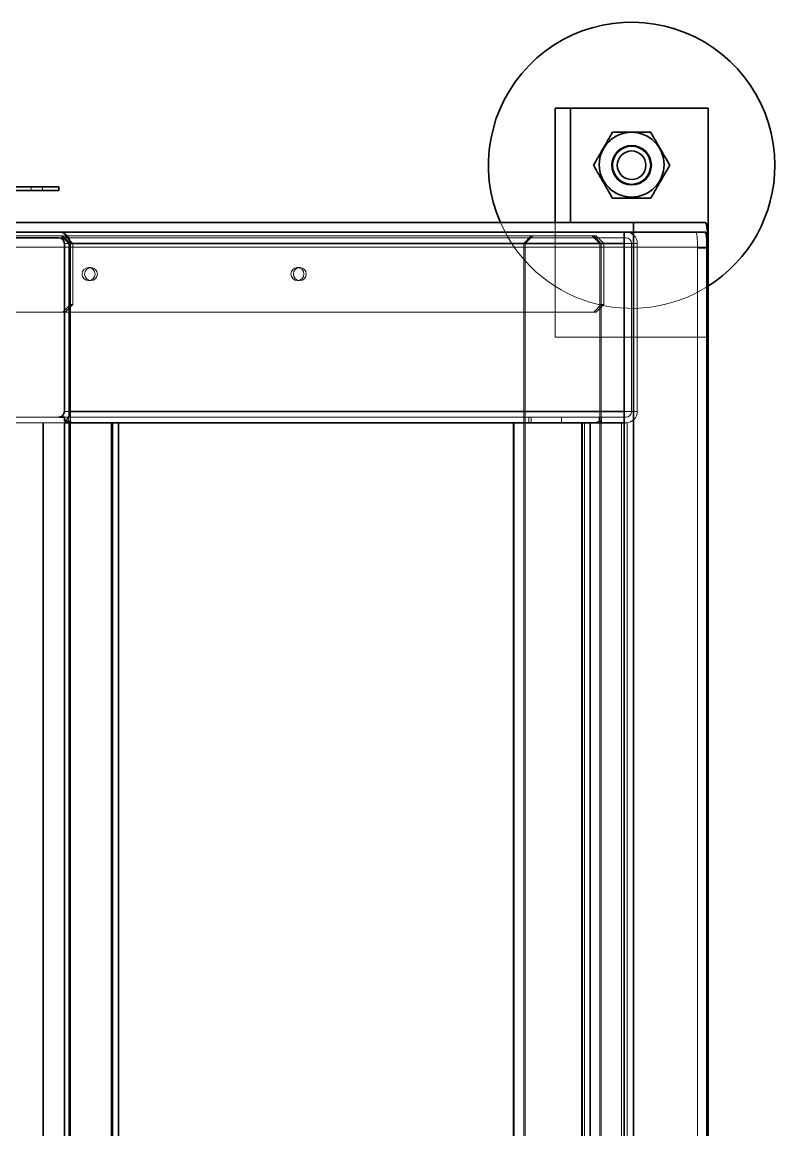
# Model space of a CAD drawing. Header units: millimetres. Extents: x 6115 to 12360, y 7255 to 12668.
# Drawn here: x 9786 to 10180, y 12087 to 12668 of the extents above; entities that cross this region are included whole.
import ezdxf

# ---------------------------------------------------------------- set-up
doc = ezdxf.new("R2010")
doc.units = ezdxf.units.MM
doc.layers.add('外形線', color=7, linetype='Continuous', lineweight=50)

msp = doc.modelspace()

# ---------------------------------------------------------------- linework, layer by layer
at = {"layer": '外形線', "linetype": 'Continuous', "lineweight": 35}
for p, q in [((10064.88, 12562.53), (10064.88, 12622.53)), ((10072.88, 12622.53), (10064.88, 12622.53)), ((10144.88, 12622.53), (10072.88, 12622.53)), ((10072.88, 12562.53), (10072.88, 12622.53)), ((10144.88, 12622.53), (10144.88, 12502.53)), ((9524.23, 12581.23), (9804.89, 12581.23)), ((9804.89, 12579.23), (9804.89, 12581.23)), ((9524.23, 12579.23), (9804.89, 12579.23)), ((9037.88, 12562.53), (10105.89, 12562.53)), ((10105.89, 12557.53), (10105.89, 12562.53)), ((10105.89, 12562.53), (10143.51, 12562.53)), ((9473.64, 12557.53), (9804.82, 12557.53)), ((9804.82, 12557.53), (10086, 12557.53)), ((10100.92, 12557.53), (10086, 12557.53)), ((10100.92, 11682.53), (10100.92, 12557.53)), ((10100.92, 12557.53), (10104.62, 12557.53)), ((10105.89, 12557.53), (10104.62, 12557.53)), ((10105.89, 12557.53), (10143.47, 12557.53)), ((10105.89, 12557.53), (10105.89, 11616.53)), ((10143.51, 12557.53), (10105.89, 12557.53)), ((9804.82, 12554.53), (9468.47, 12554.53)), ((9807.8, 12463.53), (9807.8, 12551.53)), ((10100.92, 12551.53), (9810.79, 12551.53)), ((9810.79, 12551.53), (9810.79, 12463.53)), ((10144.35, 12549.53), (10144.35, 12549.53)), ((10144.35, 11624.53), (10144.35, 12549.53)), ((10144.35, 12549.03), (10144.35, 11625.03)), ((10144.88, 12549.53), (10144.88, 11624.53)), ((9810.79, 12463.53), (10100.92, 12463.53)), ((9804.82, 12460.53), (9807.8, 12460.53)), ((9807.8, 12460.53), (9807.8, 12458.34)), ((9807.8, 12458.34), (9810.94, 12458.34)), ((9807.8, 11716.53), (9807.8, 12457.53)), ((9810.79, 12457.53), (9807.8, 12457.53)), ((9810.1, 12458.34), (9810.1, 12457.53)), ((9836.19, 12457.53), (9810.79, 12457.53)), ((9810.79, 11716.53), (9810.79, 12457.53)), ((9810.94, 12457.53), (9810.94, 12458.34)), ((9836.19, 11716.53), (9836.19, 12457.53)), ((9836.19, 12457.53), (9836.21, 12457.53)), ((10076.8, 12457.53), (9836.21, 12457.53)), ((9836.21, 11716.53), (9836.21, 12457.53)), ((10042.99, 12457.53), (10042.99, 11716.53)), ((10078.79, 12457.53), (10076.8, 12457.53)), ((10078.79, 12457.53), (10083.19, 12457.53)), ((10078.79, 12457.53), (10078.79, 11716.53)), ((10100.92, 12457.53), (10083.19, 12457.53)), ((10083.19, 12457.53), (10083.19, 11716.53)), ((10087.83, 12458.34), (10089.09, 12458.34)), ((10088.15, 12458.34), (10088.15, 12457.53)), ((10088.98, 12457.53), (10088.98, 12458.34))]:
    msp.add_line(p, q, dxfattribs=at).dxf.unprotected_set("ltscale", 0)
at = {"layer": '外形線', "linetype": 'Continuous', "lineweight": 18}
for p, q in [((9790.37, 12579.23), (9790.37, 12581.23)), ((9796.37, 12579.23), (9796.37, 12581.23)), ((10064.88, 12562.53), (10064.88, 12502.53)), ((9774.3, 12555.53), (9806.12, 12555.53)), ((10101.89, 12554.53), (9804.82, 12554.53)), ((9806.96, 12555.53), (9806.12, 12555.53)), ((9806.12, 12555.53), (9810.1, 12551.53)), ((9808.21, 12555.53), (9806.96, 12555.53)), ((9806.96, 12555.53), (9810.94, 12551.53)), ((9810.94, 12551.53), (9806.96, 12555.53)), ((9807.8, 12551.53), (9810.79, 12551.53)), ((9812.19, 12551.53), (9808.21, 12555.53)), ((9808.21, 12555.53), (10052.34, 12555.53)), ((9810.1, 12551.53), (9810.1, 12458.34)), ((9810.1, 12551.53), (9810.79, 12551.53)), ((9810.94, 12551.53), (9810.94, 12519.53)), ((9810.94, 12458.34), (9810.94, 12551.53)), ((9812.19, 12519.53), (9812.19, 12551.53)), ((10048.37, 12551.53), (10052.34, 12555.53)), ((10048.37, 11624.53), (10048.37, 12551.53)), ((10053.18, 12555.53), (10049.2, 12551.53)), ((10049.2, 12551.53), (10049.2, 11624.53)), ((10052.34, 12555.53), (10084.17, 12555.53)), ((10085.01, 12555.53), (10084.17, 12555.53)), ((10084.17, 12555.53), (10088.15, 12551.53)), ((10088.98, 12551.53), (10085.01, 12555.53)), ((10085.01, 12555.53), (10088.98, 12551.53)), ((10086.26, 12555.53), (10085.01, 12555.53)), ((10090.24, 12551.53), (10086.26, 12555.53)), ((10088.15, 12551.53), (10088.15, 12458.34)), ((10088.98, 12458.34), (10088.98, 12551.53)), ((10088.98, 12551.53), (10088.98, 12519.53)), ((10090.24, 12519.53), (10090.24, 12551.53)), ((10107.86, 12551.53), (10100.92, 12551.53)), ((10104.87, 12551.53), (10104.87, 12463.53)), ((10107.86, 12463.53), (10107.86, 12551.53)), ((10144.35, 12549.53), (9050.88, 12549.53)), ((10144.35, 12549.03), (10139.38, 12549.03)), ((10139.38, 11625.03), (10139.38, 12549.03)), ((10144.35, 12549.53), (10144.88, 12549.53)), ((9821.72, 12538.93), (9820.46, 12538.93)), ((9931.11, 12538.93), (9929.86, 12538.93)), ((9821.72, 12532.13), (9820.46, 12532.13)), ((9931.11, 12532.13), (9929.86, 12532.13)), ((9810.94, 12519.53), (9806.96, 12515.53)), ((9808.21, 12515.53), (9812.19, 12519.53)), ((9812.19, 12519.53), (9810.94, 12519.53)), ((10088.98, 12519.53), (10085.01, 12515.53)), ((10086.26, 12515.53), (10090.24, 12519.53)), ((10090.24, 12519.53), (10088.98, 12519.53)), ((9806.96, 12515.53), (9770.32, 12515.53)), ((9806.96, 12515.53), (9808.21, 12515.53)), ((10085.01, 12515.53), (9808.21, 12515.53)), ((10085.01, 12515.53), (10086.26, 12515.53)), ((10064.88, 12502.53), (10144.88, 12502.53)), ((9810.79, 12463.53), (9807.8, 12463.53)), ((10100.92, 12463.53), (10107.86, 12463.53)), ((9774.14, 12460.53), (9804.82, 12460.53)), ((9807.8, 12457.53), (9774.14, 12457.53)), ((9796.51, 11716.53), (9796.51, 12457.53)), ((9796.82, 11716.53), (9796.82, 12457.53)), ((9810.94, 12460.53), (9807.8, 12460.53)), ((9810.1, 12457.53), (9810.1, 11716.53)), ((9810.94, 12460.53), (10084.85, 12460.53)), ((9810.94, 12458.34), (9810.94, 12460.53)), ((9810.94, 11716.53), (9810.94, 12457.53)), ((9832.31, 11716.53), (9832.31, 12457.53)), ((9832.63, 11716.53), (9832.63, 12457.53)), ((9833.2, 11716.53), (9833.2, 12457.53)), ((9833.21, 11716.53), (9833.21, 12457.53)), ((10043.3, 12457.53), (10043.3, 11716.53)), ((10051.04, 12460.53), (10051.04, 12457.53)), ((10052.29, 12457.53), (10052.29, 12460.53)), ((10068.07, 12460.53), (10068.07, 12457.53)), ((10079.1, 12457.53), (10079.1, 11716.53)), ((10080.2, 12457.53), (10080.2, 11716.53)), ((10087.83, 12460.53), (10084.85, 12460.53)), ((10087.83, 12458.34), (10087.83, 12460.53)), ((10089.09, 12460.53), (10087.83, 12460.53)), ((10088.15, 12457.53), (10088.15, 11716.53)), ((10088.98, 11716.53), (10088.98, 12457.53)), ((10089.09, 12460.53), (10101.89, 12460.53)), ((10089.09, 12458.34), (10089.09, 12460.53)), ((10099.65, 12457.53), (10099.65, 11716.53)), ((10102.63, 12457.53), (10100.92, 12457.53)), ((10102.63, 12457.53), (10102.63, 11716.53))]:
    msp.add_line(p, q, dxfattribs=at).dxf.unprotected_set("ltscale", 0)
at = {"layer": '外形線', "linetype": 'Continuous', "lineweight": 35}
for points in [[(10084.88, 12592.53), (10085.36, 12593.36), (10085.82, 12594.16), (10086.27, 12594.94), (10086.7, 12595.69), (10087.13, 12596.42), (10087.54, 12597.14), (10087.95, 12597.85), (10088.35, 12598.54), (10088.74, 12599.22), (10089.13, 12599.9), (10089.52, 12600.57), (10089.91, 12601.24), (10090.29, 12601.91), (10090.68, 12602.58), (10091.07, 12603.26), (10091.46, 12603.93), (10091.86, 12604.62), (10092.26, 12605.32), (10092.67, 12606.03), (10093.09, 12606.75), (10093.52, 12607.5), (10093.96, 12608.26), (10094.41, 12609.04), (10094.88, 12609.85)], [(10094.88, 12609.85), (10095.31, 12609.85), (10095.74, 12609.85), (10096.17, 12609.85), (10096.6, 12609.85), (10097.02, 12609.85), (10097.44, 12609.85), (10097.85, 12609.85), (10098.27, 12609.85), (10098.68, 12609.85), (10099.09, 12609.85), (10099.5, 12609.85), (10099.91, 12609.85), (10100.32, 12609.85), (10100.73, 12609.85), (10101.14, 12609.85), (10101.55, 12609.85), (10101.96, 12609.85), (10102.37, 12609.85), (10102.78, 12609.85), (10103.2, 12609.85), (10103.61, 12609.85), (10104.03, 12609.85), (10104.45, 12609.85), (10104.88, 12609.85)], [(10104.88, 12609.85), (10105.31, 12609.85), (10105.73, 12609.85), (10106.15, 12609.85), (10106.56, 12609.85), (10106.98, 12609.85), (10107.39, 12609.85), (10107.8, 12609.85), (10108.21, 12609.85), (10108.62, 12609.85), (10109.03, 12609.85), (10109.44, 12609.85), (10109.85, 12609.85), (10110.26, 12609.85), (10110.67, 12609.85), (10111.08, 12609.85), (10111.49, 12609.85), (10111.91, 12609.85), (10112.32, 12609.85), (10112.74, 12609.85), (10113.16, 12609.85), (10113.59, 12609.85), (10114.01, 12609.85), (10114.45, 12609.85), (10114.88, 12609.85)], [(10114.88, 12609.85), (10115.35, 12609.04), (10115.8, 12608.26), (10116.24, 12607.5), (10116.67, 12606.75), (10117.09, 12606.03), (10117.5, 12605.32), (10117.9, 12604.62), (10118.3, 12603.93), (10118.69, 12603.26), (10119.08, 12602.58), (10119.47, 12601.91), (10119.85, 12601.24), (10120.24, 12600.57), (10120.63, 12599.9), (10121.02, 12599.22), (10121.41, 12598.54), (10121.81, 12597.85), (10122.22, 12597.14), (10122.63, 12596.42), (10123.06, 12595.69), (10123.49, 12594.94), (10123.94, 12594.16), (10124.4, 12593.36), (10124.88, 12592.53)], [(10094.88, 12575.21), (10094.4, 12576.04), (10093.94, 12576.84), (10093.5, 12577.61), (10093.06, 12578.36), (10092.64, 12579.09), (10092.22, 12579.81), (10091.82, 12580.52), (10091.42, 12581.21), (10091.02, 12581.9), (10090.63, 12582.57), (10090.24, 12583.25), (10089.85, 12583.92), (10089.47, 12584.59), (10089.08, 12585.26), (10088.69, 12585.94), (10088.29, 12586.62), (10087.9, 12587.31), (10087.49, 12588.01), (10087.08, 12588.72), (10086.67, 12589.44), (10086.24, 12590.18), (10085.8, 12590.94), (10085.35, 12591.72), (10084.88, 12592.53)], [(10124.88, 12592.53), (10124.41, 12591.72), (10123.96, 12590.94), (10123.52, 12590.18), (10123.09, 12589.44), (10122.68, 12588.72), (10122.27, 12588.01), (10121.86, 12587.31), (10121.46, 12586.62), (10121.07, 12585.94), (10120.68, 12585.26), (10120.29, 12584.59), (10119.91, 12583.92), (10119.52, 12583.25), (10119.13, 12582.57), (10118.74, 12581.9), (10118.34, 12581.21), (10117.94, 12580.52), (10117.53, 12579.81), (10117.12, 12579.09), (10116.7, 12578.36), (10116.26, 12577.61), (10115.82, 12576.84), (10115.36, 12576.04), (10114.88, 12575.21)], [(10114.88, 12575.21), (10113.94, 12575.21), (10113.03, 12575.21), (10112.14, 12575.21), (10111.28, 12575.21), (10110.44, 12575.21), (10109.61, 12575.21), (10108.8, 12575.21), (10108.01, 12575.21), (10107.22, 12575.21), (10106.43, 12575.21), (10105.66, 12575.21), (10104.88, 12575.21), (10104.1, 12575.21), (10103.33, 12575.21), (10102.54, 12575.21), (10101.75, 12575.21), (10100.96, 12575.21), (10100.14, 12575.21), (10099.32, 12575.21), (10098.48, 12575.21), (10097.62, 12575.21), (10096.73, 12575.21), (10095.82, 12575.21), (10094.88, 12575.21)]]:
    msp.add_lwpolyline(points, dxfattribs=at).dxf.unprotected_set("ltscale", 0)
for centre, radius in [((10104.88, 12592.85), 17), ((10104.88, 12592.53), 10), ((10104.88, 12592.53), 7.5)]:
    msp.add_circle(centre, radius, dxfattribs=at).dxf.unprotected_set("ltscale", 0)
at = {"layer": '外形線', "linetype": 'Continuous', "lineweight": 18}
msp.add_circle((10104.88, 12592.53), 10.5, dxfattribs=at).dxf.unprotected_set("ltscale", 0)
at = {"layer": '外形線', "linetype": 'Continuous', "lineweight": 35}
for start, end in [(0, 203.57818), (302.23095, 0)]:
    msp.add_arc((10104.88, 12592.53), 75, start, end, dxfattribs=at).dxf.unprotected_set("ltscale", 0)
at = {"layer": '外形線', "linetype": 'Continuous', "lineweight": 18}
msp.add_arc((10104.88, 12592.53), 75, 203.57818, 302.23095, dxfattribs=at).dxf.unprotected_set("ltscale", 0)
at = {"layer": '外形線', "linetype": 'Continuous', "lineweight": 35}
for centre, major_axis, ratio, start_param, end_param in [((10143.51, 12549.53), (0, -13), 0.105104, 1.570796, 3.141593), ((9804.82, 12551.53), (0, 6), 0.994522, 4.712389, 6.283185), ((10143.47, 12549.03), (0, 8.5), 0.104528, 4.712389, 6.283185), ((10143.51, 12549.53), (0, 8), 0.105104, 4.712389, 6.283185), ((9804.82, 12551.53), (0, 3), 0.994522, 4.712389, 6.283185), ((9804.82, 12463.53), (0, -3), 0.994522, 0, 1.570796), ((9804.82, 12463.53), (0, -6), 0.994522, 0.523599, 1.570796), ((10084.85, 12463.53), (0, -6), 0.994522, 0, 0.523599), ((10086.1, 12463.53), (2.98, -5.2), 0.997257, 6.263073, 6.283185)]:
    msp.add_ellipse(centre, major_axis=major_axis, ratio=ratio, start_param=start_param, end_param=end_param, dxfattribs=at).dxf.unprotected_set("ltscale", 0)
at = {"layer": '外形線', "linetype": 'Continuous', "lineweight": 18}
for centre, major_axis, ratio, start_param, end_param in [((10101.89, 12551.53), (0, 6), 0.994522, 4.712389, 6.283185), ((10138.49, 12549.03), (0, 8.5), 0.104528, 4.712389, 6.283185), ((10101.89, 12551.53), (0, 3), 0.994522, 4.712389, 6.283185), ((10101.89, 12463.53), (0, -3), 0.994522, 0, 1.570796), ((10101.89, 12463.53), (0, -6), 0.994522, 0, 1.570796), ((9807.95, 12463.53), (2.98, -5.2), 0.997257, 5.759587, 6.283185), ((10086.1, 12463.53), (2.88, -5.26), 0.997069, 5.779698, 6.283185)]:
    msp.add_ellipse(centre, major_axis=major_axis, ratio=ratio, start_param=start_param, end_param=end_param, dxfattribs=at).dxf.unprotected_set("ltscale", 0)
for centre in [(9820.46, 12535.53), (9821.72, 12535.53), (9929.86, 12535.53), (9931.11, 12535.53)]:
    msp.add_ellipse(centre, major_axis=(0, -3.4), ratio=0.994522, dxfattribs=at).dxf.unprotected_set("ltscale", 0)

doc.saveas('drawing.dxf')
